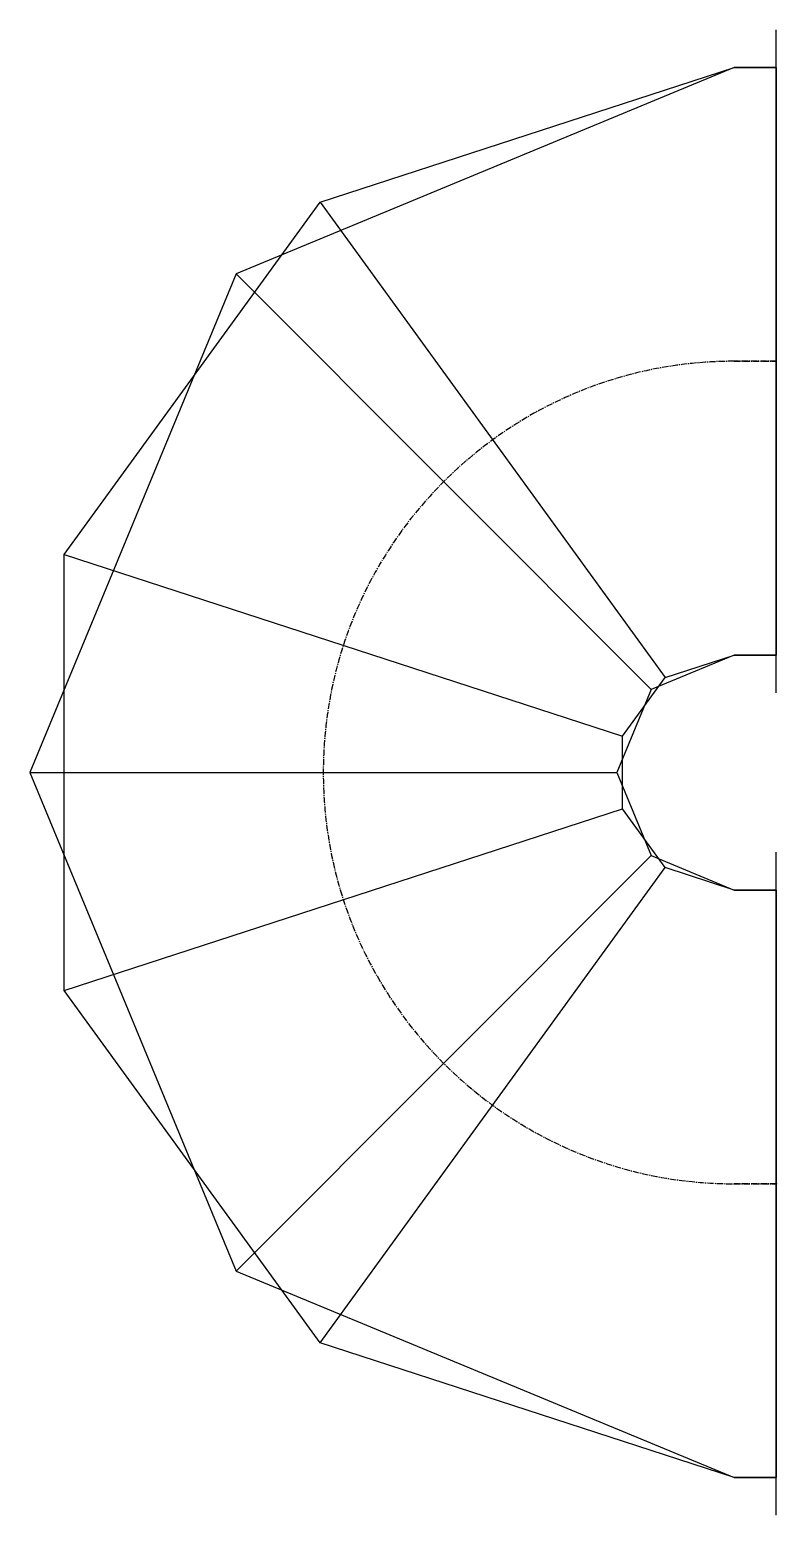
# Model space of a CAD drawing. Extents: x -20827274 to 1300756471, y -549375 to 3431892.
# Drawn here: x 11521333 to 11522223, y -291274 to -289504 of the extents above; entities that cross this region are included whole.
import ezdxf

# ---------------------------------------------------------------- set-up
doc = ezdxf.new("R2010")
doc.units = 0
doc.header["$LTSCALE"] = 10
doc.linetypes.add('CENTER2', pattern=[1.125, 0.75, -0.125, 0.125, -0.125])
for name, color, linetype in [('DUCT-送风中心线', 5, 'CENTER2'), ('DUCT-送风法兰', 2, 'Continuous'), ('DUCT-送风管', 4, 'Continuous'), ('DUCT-送风管端线', 2, 'Continuous')]:
    doc.layers.add(name, color=color, linetype=linetype)

msp = doc.modelspace()

# ---------------------------------------------------------------- linework, layer by layer
at = {"layer": 'DUCT-送风中心线'}
for p, q in [((11522223.2, -289899.4), (11522173.2, -289899.4)), ((11522173.2, -289899.4), (11522223.2, -289899.4)), ((11522223.4, -289899.4), (11522223.2, -289899.4)), ((11522173.3, -290879.4), (11522223.3, -290879.4)), ((11522223.3, -290879.4), (11522173.3, -290879.4)), ((11522223.5, -290879.4), (11522223.3, -290879.4))]:
    msp.add_line(p, q, dxfattribs=at)
msp.add_arc((11522173.3, -290389.4), 490, 90.0048, 270, dxfattribs=at)
msp.add_arc((11522173.3, -290389.4), 490, 90.0048, 270, dxfattribs=at)
at = {"layer": 'DUCT-送风法兰'}
for p, q in [((11522223.4, -290294.4), (11522223.3, -289504.4)), ((11522223.4, -290294.4), (11522223.3, -289504.4)), ((11522223.4, -291274.4), (11522223.4, -290484.4)), ((11522223.4, -291274.4), (11522223.4, -290484.4))]:
    msp.add_line(p, q, dxfattribs=at)
at = {"layer": 'DUCT-送风法兰', "color": 18, "true_color": 0x000000}
for p in [(11522223.2, -289899.4, 500), (11522223.2, -289899.4, 500), (11522223.4, -289899.4, 500), (11522223.4, -289899.4, 500), (11522223.3, -290879.4, 500), (11522223.3, -290879.4, 500), (11522223.5, -290879.4, 500), (11522223.5, -290879.4, 500)]:
    msp.add_point(p, dxfattribs=at)
at = {"layer": 'DUCT-送风管'}
for p, q in [((11522173.2, -289549.4), (11521579.3, -289795.4)), ((11521679.5, -289709.8), (11522173.2, -289549.4)), ((11522223.2, -289549.4), (11522173.2, -289549.4)), ((11522173.2, -289549.4), (11522223.2, -289549.4)), ((11522223.4, -289549.4), (11522223.2, -289549.4)), ((11522223.2, -289549.4), (11522223.3, -290249.4)), ((11522223.5, -290249.4), (11522223.4, -289549.4)), ((11521374.4, -290129.8), (11521679.5, -289709.8)), ((11521579.3, -289795.4), (11521333.3, -290389.4)), ((11521374.4, -290649), (11521374.4, -290129.8)), ((11522173.3, -290249.4), (11522074.3, -290290.4)), ((11522091, -290276.1), (11522173.3, -290249.4)), ((11522223.3, -290249.4), (11522173.3, -290249.4)), ((11522173.3, -290249.4), (11522223.3, -290249.4)), ((11522223.3, -290249.4), (11522223.5, -290249.4)), ((11522040.1, -290346.1), (11522091, -290276.1)), ((11522074.3, -290290.4), (11522033.3, -290389.4)), ((11522040.1, -290432.6), (11522040.1, -290346.1)), ((11521333.3, -290389.4), (11521579.3, -290983.4)), ((11522033.3, -290389.4), (11522074.3, -290488.4)), ((11522091, -290502.6), (11522040.1, -290432.6)), ((11522074.3, -290488.4), (11522173.3, -290529.4)), ((11522173.3, -290529.4), (11522091, -290502.6)), ((11522173.3, -290529.4), (11522223.3, -290529.4)), ((11522223.3, -290529.4), (11522173.3, -290529.4)), ((11522223.5, -290529.4), (11522223.3, -290529.4)), ((11522223.3, -290529.4), (11522223.3, -291229.4)), ((11522223.5, -291229.4), (11522223.5, -290529.4)), ((11521679.5, -291069), (11521374.4, -290649)), ((11521579.3, -290983.4), (11522173.3, -291229.4)), ((11522173.3, -291229.4), (11521679.5, -291069)), ((11522173.3, -291229.4), (11522223.3, -291229.4)), ((11522223.3, -291229.4), (11522173.3, -291229.4)), ((11522223.3, -291229.4), (11522223.5, -291229.4))]:
    msp.add_line(p, q, dxfattribs=at)
at = {"layer": 'DUCT-送风管', "color": 18, "true_color": 0x000000}
for p in [(11522223.2, -289899.4, 500), (11522223.2, -289899.4, 500), (11522223.3, -290879.4, 500), (11522223.3, -290879.4, 500)]:
    msp.add_point(p, dxfattribs=at)
at = {"layer": 'DUCT-送风管端线'}
for p, q in [((11522223.2, -289549.4), (11522223.3, -290249.4)), ((11522223.2, -289549.4), (11522223.3, -290249.4)), ((11521679.5, -289709.8), (11522091, -290276.1)), ((11521579.3, -289795.4), (11522074.3, -290290.4)), ((11521374.4, -290129.8), (11522040.1, -290346.1)), ((11521333.3, -290389.4), (11522033.3, -290389.4)), ((11521374.4, -290649), (11522040.1, -290432.6)), ((11521579.3, -290983.4), (11522074.3, -290488.4)), ((11521679.5, -291069), (11522091, -290502.6)), ((11522223.3, -291229.4), (11522223.3, -290529.4)), ((11522223.3, -291229.4), (11522223.3, -290529.4))]:
    msp.add_line(p, q, dxfattribs=at)

doc.saveas('drawing.dxf')
